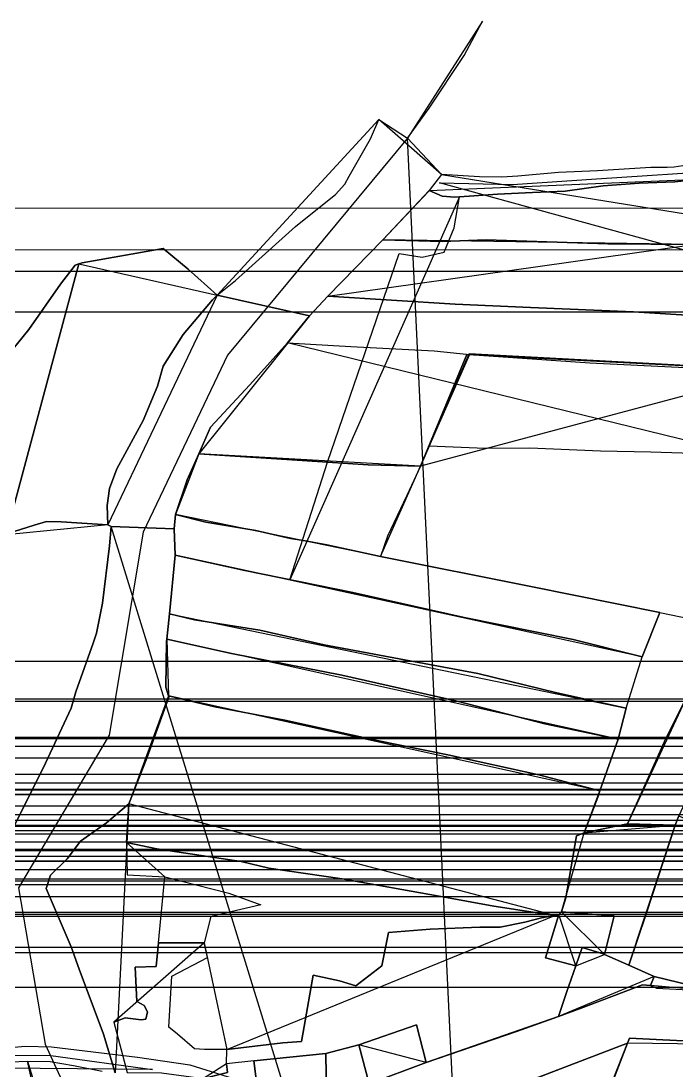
# Model space of a CAD drawing. Extents: x -6790 to 12600, y -1098 to 2171.
# Drawn here: x 294.5 to 418.3, y 659.3 to 857.5 of the extents above; entities that cross this region are included whole.
import ezdxf

# ---------------------------------------------------------------- set-up
doc = ezdxf.new("R2010")
doc.units = 0

msp = doc.modelspace()

# ---------------------------------------------------------------- linework, layer by layer
for points in [[(367.41, 835.37), (371.52, 841.05), (378.1, 850.99), (381.53, 857.51), (367.41, 835.37)], [(331.47, 805.73), (334.97, 808.53), (338.74, 811.89), (346.26, 818.73), (352.32, 823.56), (353.84, 824.77), (355.57, 826.7), (356.4, 828.24), (360.44, 835.27), (361.97, 838.94), (331.47, 805.73)], [(361.97, 838.94), (367.41, 835.37), (373.83, 828.5), (371.51, 825.48), (371.46, 825.41), (362.73, 816.19), (352.38, 805.57), (348.88, 801.85), (331.47, 805.73), (334.97, 808.53), (338.74, 811.89), (346.26, 818.73), (352.32, 823.56), (353.84, 824.77), (355.57, 826.7), (356.4, 828.24), (360.44, 835.27), (361.97, 838.94)], [(352.38, 805.57), (348.88, 801.85), (331.47, 805.73), (334.97, 808.53), (338.74, 811.89), (346.26, 818.73), (352.32, 823.56), (353.84, 824.77), (355.57, 826.7), (356.4, 828.24), (360.44, 835.27), (361.97, 838.94), (367.41, 835.37), (373.83, 828.5), (371.51, 825.48), (371.46, 825.41), (362.73, 816.19), (352.38, 805.57)], [(361.97, 838.94), (367.41, 835.37), (373.83, 828.5), (361.97, 838.94)], [(361.97, 838.94), (367.41, 835.37), (373.83, 828.5), (361.97, 838.94)], [(367.41, 835.37), (333.44, 794.44), (317.5, 761.02), (311.1, 722.69), (293.99, 693.84), (299.03, 664.34), (316.89, 625.39), (319.78, 586.86), (319.87, 567.87), (327.85, 555.01), (359.74, 549.61), (380.88, 552.57), (367.41, 835.37)], [(373.47, 826.95), (387.23, 826.64), (403.07, 827.71), (427.9, 829.38), (453.86, 825.89), (470, 821.13), (490.73, 814.65), (507.22, 809.5), (516.74, 807.29), (528.13, 802.74), (544.97, 798.32), (553.91, 794.07), (563.49, 787.32), (576.56, 777.3), (589.99, 767.39), (373.47, 826.95)], [(421.36, 815.34), (429.88, 817.08), (427.17, 826), (426.86, 827.86), (421.31, 827.51), (417.89, 827.15), (411.13, 826.89), (404.34, 826.38), (397.15, 825.36), (390.98, 825.11), (384.4, 824.79), (376.31, 824.28), (373.92, 824.46), (371.51, 825.48), (371.46, 825.41), (362.73, 816.19), (373.96, 815.9), (382.23, 816.17), (405.21, 815.45), (421.36, 815.34)], [(421.36, 815.34), (405.21, 815.45), (382.23, 816.17), (373.96, 815.9), (362.73, 816.19), (371.46, 825.41), (371.51, 825.48), (373.92, 824.46), (376.31, 824.28), (384.4, 824.79), (390.98, 825.11), (397.15, 825.36), (404.34, 826.38), (411.13, 826.89), (417.89, 827.15), (421.31, 827.51), (426.86, 827.86), (427.17, 826), (429.88, 817.08), (421.36, 815.34)], [(426.86, 827.86), (421.31, 827.51), (417.89, 827.15), (411.13, 826.89), (404.34, 826.38), (397.15, 825.36), (390.98, 825.11), (384.4, 824.79), (376.31, 824.28), (373.92, 824.46), (371.51, 825.48), (426.86, 827.86)], [(362.73, 816.19), (371.46, 825.41), (371.51, 825.48), (362.73, 816.19)], [(345.2, 752.03), (352.3, 774.22), (365.81, 813.64), (370.17, 812.91), (374.34, 813.86), (376.22, 818.46), (377.2, 824.34), (345.2, 752.03)], [(-7.84, 822.16), (734.7, 822.22), (734.7, -7.9), (-7.84, -7.97), (-7.84, 822.16)], [(421.36, 815.34), (425.68, 805.98), (427.15, 801.52), (410.04, 802.63), (390.63, 803.45), (376.39, 804.05), (352.38, 805.57), (348.88, 801.85), (344.76, 796.72), (337.67, 788.82), (330.25, 780.8), (328.04, 775.78), (344.63, 774.71), (359.97, 773.73), (369.88, 773.44), (379.06, 794.65), (437.54, 791.5), (435.48, 799.53), (433.78, 805.69), (431.58, 811.67), (429.88, 817.08), (421.36, 815.34)], [(352.38, 805.57), (376.39, 804.05), (390.63, 803.45), (410.04, 802.63), (427.15, 801.52), (425.68, 805.98), (421.36, 815.34), (429.88, 817.08), (431.58, 811.67), (433.78, 805.69), (435.48, 799.53), (437.54, 791.5), (378.62, 794.54), (369.88, 773.44), (359.97, 773.73), (344.63, 774.71), (328.04, 775.78), (330.25, 780.8), (337.67, 788.82), (344.76, 796.72), (348.88, 801.85), (352.38, 805.57)], [(421.36, 815.34), (425.68, 805.98), (427.15, 801.52), (410.04, 802.63), (390.63, 803.45), (376.39, 804.05), (352.38, 805.57), (362.73, 816.19), (373.96, 815.9), (382.23, 816.17), (405.21, 815.45), (421.36, 815.34)], [(352.38, 805.57), (362.73, 816.19), (373.96, 815.9), (382.23, 816.17), (405.21, 815.45), (421.36, 815.34), (425.68, 805.98), (427.15, 801.52), (410.04, 802.63), (390.63, 803.45), (376.39, 804.05), (352.38, 805.57)], [(421.36, 815.34), (425.68, 805.98), (427.15, 801.52), (410.04, 802.63), (390.63, 803.45), (376.39, 804.05), (352.38, 805.57), (421.36, 815.34)], [(362.73, 816.19), (373.96, 815.9), (382.23, 816.17), (405.21, 815.45), (421.36, 815.34), (362.73, 816.19)], [(593.71, 814.33), (0.06, 814.26), (0.06, -0.07), (593.71, 0), (593.71, 814.33)], [(331.47, 805.73), (330.58, 804.88), (325.08, 798.3), (321.27, 792.33), (320.24, 788.54), (317.54, 782.06), (312.51, 772.93), (311.15, 769.26), (310.72, 766.01), (310.85, 762.4), (302.05, 762.97), (299.26, 763.02), (296.91, 762.29), (293.18, 761.13), (291.9, 760.63), (291.64, 760.47), (305.35, 811.65), (306.02, 811.86), (321.28, 814.57), (325.99, 810.63), (331.47, 805.73)], [(291.64, 760.47), (291.9, 760.63), (293.18, 761.13), (296.91, 762.29), (299.26, 763.02), (302.05, 762.97), (310.85, 762.4), (310.72, 766.01), (311.15, 769.26), (312.51, 772.93), (317.54, 782.06), (320.24, 788.54), (321.27, 792.33), (325.08, 798.3), (330.58, 804.88), (331.47, 805.73), (325.99, 810.63), (321.28, 814.57), (306.02, 811.86), (305.35, 811.65), (291.64, 760.47)], [(331.47, 805.73), (325.99, 810.63), (321.28, 814.57), (306.02, 811.86), (305.35, 811.65), (331.47, 805.73)], [(272.33, 785.68), (272.56, 787.06), (278.82, 789.21), (291.92, 794.29), (295.96, 799.28), (301.93, 807.85), (304.67, 811.44), (305.35, 811.65), (291.64, 760.47), (287.79, 758.15), (284.73, 756.03), (282.04, 754.76), (277.91, 753.99), (274.15, 753.67), (273.65, 758.48), (272.33, 779.31), (272.33, 785.68)], [(305.35, 811.65), (304.67, 811.44), (301.93, 807.85), (295.96, 799.28), (291.92, 794.29), (278.82, 789.21), (272.56, 787.06), (272.33, 785.68), (272.33, 779.31), (273.65, 758.48), (274.15, 753.67), (277.91, 753.99), (282.04, 754.76), (284.73, 756.03), (287.79, 758.15), (291.64, 760.47), (305.35, 811.65)], [(291.64, 760.47), (287.79, 758.15), (284.73, 756.03), (282.04, 754.76), (277.91, 753.99), (274.15, 753.67), (273.65, 758.48), (272.33, 779.31), (272.33, 785.68), (272.56, 787.06), (278.82, 789.21), (291.92, 794.29), (295.96, 799.28), (301.93, 807.85), (304.67, 811.44), (305.35, 811.65), (291.64, 760.47)], [(-7.78, 810.3), (732.41, 810.3), (732.41, -7.78), (-7.78, -7.78), (-7.78, 810.3)], [(310.85, 762.4), (310.72, 766.01), (311.15, 769.26), (312.51, 772.93), (317.54, 782.06), (320.24, 788.54), (321.27, 792.33), (325.08, 798.3), (330.58, 804.88), (331.47, 805.73), (310.85, 762.4)], [(331.47, 805.73), (348.88, 801.85), (344.76, 796.72), (337.67, 788.82), (330.25, 780.8), (328.04, 775.78), (325.83, 770.91), (323.64, 764.31), (323.36, 761.6), (311.45, 762.06), (310.85, 762.4), (310.72, 766.01), (311.15, 769.26), (312.51, 772.93), (317.54, 782.06), (320.24, 788.54), (321.27, 792.33), (325.08, 798.3), (330.58, 804.88), (331.47, 805.73)], [(323.36, 761.6), (323.64, 764.31), (325.83, 770.91), (328.04, 775.78), (330.25, 780.8), (337.67, 788.82), (344.76, 796.72), (348.88, 801.85), (331.47, 805.73), (330.58, 804.88), (325.08, 798.3), (321.27, 792.33), (320.24, 788.54), (317.54, 782.06), (312.51, 772.93), (311.15, 769.26), (310.72, 766.01), (310.85, 762.4), (311.45, 762.06), (323.36, 761.6)], [(593.47, 802.52), (0, 802.52), (0, 0), (593.47, 0), (593.47, 802.52)], [(328.04, 775.78), (330.25, 780.8), (337.67, 788.82), (344.76, 796.72), (348.88, 801.85), (328.04, 775.78)], [(344.76, 796.72), (356.72, 796.08), (372.42, 795.24), (379.12, 794.54), (371.51, 777.32), (382.04, 776.89), (390.51, 776.95), (403.82, 776.36), (413.34, 776.19), (427.17, 775.72), (431.34, 775.53), (344.76, 796.72)], [(369.88, 773.44), (367.28, 767.94), (363.63, 760.22), (362.28, 756.41), (390.69, 750.75), (415.02, 745.82), (420.85, 744.61), (431.31, 775.58), (441.23, 778.33), (440.88, 779.56), (437.54, 791.5), (379.06, 794.65), (369.88, 773.44)], [(415.02, 745.82), (420.85, 744.61), (425.11, 757.21), (431.34, 775.53), (441.23, 778.33), (440.88, 779.56), (437.54, 791.5), (378.62, 794.54), (369.88, 773.44), (367.28, 767.94), (363.63, 760.22), (362.28, 756.41), (390.69, 750.75), (415.02, 745.82)], [(369.88, 773.44), (379.06, 794.65), (437.54, 791.5), (369.88, 773.44)], [(369.88, 773.44), (378.62, 794.54), (437.54, 791.5), (369.88, 773.44)], [(379.12, 794.54), (401.8, 792.96), (431.42, 791.55), (437.54, 791.5), (379.12, 794.54)], [(323.64, 764.31), (325.83, 770.91), (328.04, 775.78), (323.64, 764.31)], [(369.88, 773.44), (367.28, 767.94), (363.63, 760.22), (362.28, 756.41), (352.16, 758.61), (347.41, 759.48), (345.32, 759.82), (338.78, 761.3), (329.35, 762.87), (323.64, 764.31), (325.83, 770.91), (328.04, 775.78), (344.63, 774.71), (359.97, 773.73), (369.88, 773.44)], [(362.28, 756.41), (352.16, 758.61), (347.41, 759.48), (345.32, 759.82), (338.78, 761.3), (329.35, 762.87), (323.64, 764.31), (325.83, 770.91), (328.04, 775.78), (344.63, 774.71), (359.97, 773.73), (369.88, 773.44), (367.28, 767.94), (363.63, 760.22), (362.28, 756.41)], [(328.04, 775.78), (344.63, 774.71), (359.97, 773.73), (369.88, 773.44), (328.04, 775.78)], [(369.88, 773.44), (367.28, 767.94), (363.63, 760.22), (362.28, 756.41), (369.88, 773.44)], [(411.7, 737.48), (398.69, 740.72), (378.11, 744.86), (357.06, 749.63), (336.7, 753.75), (323.57, 756.63), (323.36, 761.6), (323.64, 764.31), (329.35, 762.87), (338.78, 761.3), (345.32, 759.82), (347.41, 759.48), (352.16, 758.61), (362.28, 756.41), (390.69, 750.75), (415.02, 745.82), (411.7, 737.48)], [(415.02, 745.82), (390.69, 750.75), (362.28, 756.41), (352.16, 758.61), (347.41, 759.48), (345.32, 759.82), (338.78, 761.3), (329.35, 762.87), (323.64, 764.31), (323.36, 761.6), (323.57, 756.63), (336.7, 753.75), (357.06, 749.63), (378.11, 744.86), (398.69, 740.72), (411.7, 737.48), (415.02, 745.82)], [(323.64, 764.31), (329.35, 762.87), (338.78, 761.3), (345.32, 759.82), (347.41, 759.48), (352.16, 758.61), (362.28, 756.41), (323.64, 764.31)], [(291.64, 760.47), (291.9, 760.63), (293.18, 761.13), (296.91, 762.29), (299.26, 763.02), (302.05, 762.97), (310.85, 762.4), (291.64, 760.47)], [(408.68, 727.76), (411.7, 737.48), (398.69, 740.72), (378.11, 744.86), (357.06, 749.63), (336.7, 753.75), (323.57, 756.63), (322.47, 745.55), (327.22, 744.45), (339.55, 742.5), (351.67, 739.74), (366.85, 736.89), (380.65, 734.3), (395.6, 730.67), (408.68, 727.76)], [(411.7, 737.48), (398.69, 740.72), (378.11, 744.86), (357.06, 749.63), (336.7, 753.75), (323.57, 756.63), (322.47, 745.55), (327.22, 744.45), (339.55, 742.5), (351.67, 739.74), (366.85, 736.89), (380.65, 734.3), (395.6, 730.67), (408.68, 727.76), (411.7, 737.48)], [(323.57, 756.63), (336.7, 753.75), (357.06, 749.63), (378.11, 744.86), (398.69, 740.72), (411.7, 737.48), (323.57, 756.63)], [(362.28, 756.41), (390.69, 750.75), (415.02, 745.82), (362.28, 756.41)], [(408.68, 727.76), (407.14, 721.94), (393.34, 724.8), (376.81, 729.07), (354.99, 733.97), (334.16, 738.11), (321.95, 740.77), (322.47, 745.55), (327.22, 744.45), (339.55, 742.5), (351.67, 739.74), (366.85, 736.89), (380.65, 734.3), (395.6, 730.67), (408.68, 727.76)], [(322.47, 745.55), (321.95, 740.77), (334.16, 738.11), (354.99, 733.97), (376.81, 729.07), (393.34, 724.8), (407.14, 721.94), (408.68, 727.76), (395.6, 730.67), (380.65, 734.3), (366.85, 736.89), (351.67, 739.74), (339.55, 742.5), (327.22, 744.45), (322.47, 745.55)], [(408.68, 727.76), (395.6, 730.67), (380.65, 734.3), (366.85, 736.89), (351.67, 739.74), (339.55, 742.5), (327.22, 744.45), (322.47, 745.55), (408.68, 727.76)], [(403.72, 712.17), (407.14, 721.94), (408.68, 727.76), (411.7, 737.48), (415.02, 745.82), (420.85, 744.61), (421.79, 744.4), (426.3, 743.21), (432.61, 741.19), (425.15, 722.59), (422.6, 716.18), (422.49, 715.9), (418.64, 707.46), (417.9, 705.65), (408.94, 705.92), (402.81, 704.65), (400.98, 704.27), (400.77, 704.2), (403.3, 710.94), (403.72, 712.17)], [(415.02, 745.82), (420.85, 744.61), (421.79, 744.4), (426.3, 743.21), (432.61, 741.19), (425.15, 722.59), (422.6, 716.18), (422.49, 715.9), (418.64, 707.46), (417.9, 705.65), (408.94, 705.92), (402.81, 704.65), (400.98, 704.27), (400.77, 704.2), (403.3, 710.94), (403.72, 712.17), (407.14, 721.94), (408.68, 727.76), (411.7, 737.48), (415.02, 745.82)], [(408.94, 705.92), (412.1, 712.94), (416.19, 722.02), (419.85, 729.38), (423.85, 737.45), (426.3, 743.21), (408.94, 705.92)], [(322.27, 730.11), (321.76, 731.71), (321.91, 740.39), (321.95, 740.77), (322.27, 730.11)], [(403.72, 712.17), (407.14, 721.94), (393.34, 724.8), (376.81, 729.07), (354.99, 733.97), (334.16, 738.11), (321.95, 740.77), (321.91, 740.39), (321.76, 731.71), (322.27, 730.11), (331.02, 728.05), (344.22, 725.48), (361.34, 721.75), (374.99, 718.96), (392.22, 715.21), (403.72, 712.17)], [(403.72, 712.17), (392.22, 715.21), (374.99, 718.96), (361.34, 721.75), (344.22, 725.48), (331.02, 728.05), (322.27, 730.11), (321.76, 731.71), (321.91, 740.39), (321.95, 740.77), (334.16, 738.11), (354.99, 733.97), (376.81, 729.07), (393.34, 724.8), (407.14, 721.94), (403.72, 712.17)], [(321.95, 740.77), (334.16, 738.11), (354.99, 733.97), (376.81, 729.07), (393.34, 724.8), (407.14, 721.94), (321.95, 740.77)], [(-7.08, 736.63), (1089.28, 736.63), (1089.28, -7.08), (-7.08, -7.08), (-7.08, 736.63)], [(403.72, 712.17), (392.22, 715.21), (374.99, 718.96), (361.34, 721.75), (344.22, 725.48), (331.02, 728.05), (322.27, 730.11), (322.36, 729.85), (318.21, 718.31), (314.81, 709.72), (314.34, 702.4), (320.1, 701.18), (336.02, 698.83), (341.23, 697.57), (355.08, 695.57), (373.38, 692.26), (383.71, 690.39), (395.2, 688.65), (395.94, 688.79), (396.49, 689.31), (397.32, 691.95), (399.29, 703.69), (400.77, 704.2), (403.3, 710.94), (403.72, 712.17)], [(403.72, 712.17), (403.3, 710.94), (400.77, 704.2), (399.29, 703.69), (397.32, 691.95), (396.49, 689.31), (395.94, 688.79), (395.2, 688.65), (383.71, 690.39), (373.38, 692.26), (355.08, 695.57), (341.23, 697.57), (336.02, 698.83), (320.1, 701.18), (314.34, 702.4), (314.81, 709.72), (318.21, 718.31), (322.36, 729.85), (322.27, 730.11), (331.02, 728.05), (344.22, 725.48), (361.34, 721.75), (374.99, 718.96), (392.22, 715.21), (403.72, 712.17)], [(314.81, 709.72), (318.21, 718.31), (322.36, 729.85), (322.27, 730.11), (314.81, 709.72)], [(322.27, 730.11), (331.02, 728.05), (344.22, 725.48), (361.34, 721.75), (374.99, 718.96), (392.22, 715.21), (403.72, 712.17), (322.27, 730.11)], [(-7, 729.06), (1082.8, 729.06), (1082.8, -7), (-7, -7), (-7, 729.06)], [(962.98, 0), (0, 0), (0, 729.55), (962.98, 729.55), (1082.21, 729.55), (1082.21, 684.35), (1082.21, 647.53), (1082.21, 629.33), (1082.21, 621.61), (1082.21, 608.99), (1082.21, 143.11), (1082.21, 79.56), (1082.21, 36.87), (1082.21, 0), (962.98, 0)], [(-6.94, 722.27), (1075.52, 722.27), (1075.52, -6.94), (-6.94, -6.94), (-6.94, 722.27)], [(-6.94, 722.27), (1075.52, 722.27), (1075.52, -6.94), (-6.94, -6.94), (-6.94, 722.27)], [(935.17, 0), (0, 0), (0, 722.06), (957.79, 722.06), (1075.8, 722.06), (1075.8, 677.32), (935.17, 0)], [(-6.92, 720.6), (1085.66, 720.6), (1085.66, -6.92), (-6.92, -6.92), (-6.92, 720.6)], [(-6.9, 718.36), (1069.9, 718.36), (1069.9, -6.9), (-6.9, -6.9), (-6.9, 718.36)], [(951.67, 0), (0, 0), (0, 715.33), (951.67, 715.33), (1068.58, 715.33), (1068.58, 671.01), (1068.58, 634.91), (1068.58, 617.06), (1068.58, 609.49), (1068.58, 597.12), (1068.58, 140.32), (1068.58, 78.01), (1068.58, 36.15), (1068.58, 0), (951.67, 0)], [(951.67, 0), (0, 0), (0, 715.33), (951.67, 715.33), (1068.58, 715.33), (1068.58, 671.01), (1068.58, 634.91), (1068.58, 617.06), (1068.58, 609.49), (1068.58, 597.12), (1068.58, 140.32), (1068.58, 78.01), (1068.58, 36.15), (1068.58, 0), (951.67, 0)], [(-6.84, 712.46), (1069.85, 712.46), (1069.85, -6.84), (-6.84, -6.84), (-6.84, 712.46)], [(-6.84, 712.33), (1068.74, 712.33), (1068.74, -6.84), (-6.84, -6.84), (-6.84, 712.33)], [(-6.84, 712.33), (1077.89, 712.33), (1077.89, -6.84), (-6.84, -6.84), (-6.84, 712.33)], [(962.1, 0), (0, 0), (0, 713.68), (962.1, 713.68), (1078.73, 713.68), (1078.73, 669.46), (1078.73, 633.44), (1078.73, 615.64), (1078.73, 608.09), (1078.73, 595.74), (1078.73, 140), (1078.73, 77.83), (1078.73, 36.07), (1078.73, 0), (962.1, 0)], [(403.72, 712.17), (403.3, 710.94), (400.77, 704.2), (403.72, 712.17)], [(-6.84, 711.5), (1057.72, 711.5), (1057.72, -6.84), (-6.84, -6.84), (-6.84, 711.5)], [(946.73, 0), (0, 0), (0, 711.46), (946.73, 711.46), (1063, 711.46), (1063, 667.37), (1063, 631.47), (1063, 613.72), (1063, 606.19), (1063, 593.88), (1063, 139.56), (1063, 77.59), (1063, 35.96), (1063, 0), (946.73, 0)], [(-6.81, 709.32), (1070.67, 709.32), (1070.67, -6.81), (-6.81, -6.81), (-6.81, 709.32)], [(312.23, 658.94), (310.01, 666.24), (305.46, 678.51), (303.91, 682.71), (299.2, 693.74), (300.03, 696.22), (303.19, 699.35), (305.7, 702.65), (310.58, 706.11), (314.81, 709.72), (312.23, 658.94)], [(314.81, 709.72), (314.34, 702.4), (320.1, 701.18), (336.02, 698.83), (341.23, 697.57), (355.08, 695.57), (373.38, 692.26), (383.71, 690.39), (395.2, 688.65), (314.81, 709.72)], [(-6.8, 707.71), (1080, 707.71), (1080, -6.8), (-6.8, -6.8), (-6.8, 707.71)], [(-6.79, 706.62), (1064.98, 706.62), (1064.98, -6.79), (-6.79, -6.79), (-6.79, 706.62)], [(404.61, 681.27), (409.15, 679.26), (412.45, 688.95), (417.9, 705.65), (408.94, 705.92), (402.81, 704.65), (400.98, 704.27), (400.77, 704.2), (399.29, 703.69), (397.32, 691.95), (396.49, 689.31), (406.42, 688.55), (404.61, 681.27)], [(409.15, 679.26), (404.61, 681.27), (406.42, 688.55), (396.49, 689.31), (397.32, 691.95), (399.29, 703.69), (400.77, 704.2), (400.98, 704.27), (402.81, 704.65), (408.94, 705.92), (417.9, 705.65), (412.45, 688.95), (409.15, 679.26)], [(417.9, 705.65), (408.94, 705.92), (402.81, 704.65), (400.98, 704.27), (400.77, 704.2), (417.9, 705.65)], [(433.54, 700.2), (433.23, 699.36), (428.39, 688.15), (423.14, 689.3), (421.24, 682.51), (426.63, 681.14), (425.35, 674.32), (413.96, 677.12), (409.15, 679.26), (412.45, 688.95), (417.9, 705.65), (418.64, 707.46), (428.98, 702.8), (433.54, 700.2)], [(418.64, 707.46), (428.98, 702.8), (433.54, 700.2), (433.23, 699.36), (428.39, 688.15), (423.14, 689.3), (421.24, 682.51), (426.63, 681.14), (425.35, 674.32), (413.96, 677.12), (409.15, 679.26), (412.45, 688.95), (417.9, 705.65), (418.64, 707.46)], [(-6.78, 705.66), (1074.19, 705.66), (1074.19, -6.78), (-6.78, -6.78), (-6.78, 705.66)], [(-6.76, 704.06), (1073.61, 704.06), (1073.61, -6.76), (-6.76, -6.76), (-6.76, 704.06)], [(947.69, 0), (0, 0), (0, 705.61), (947.69, 705.61), (1063, 705.61), (1063, 661.89), (1063, 626.28), (1063, 608.68), (1063, 601.22), (1063, 589.01), (1063, 138.42), (1063, 76.95), (1063, 35.66), (1063, 0), (947.69, 0)], [(946.6, 0), (0, 0), (0, 705.49), (946.6, 705.49), (1061.9, 705.49), (1061.9, 661.78), (1061.9, 626.17), (1061.9, 608.57), (1061.9, 601.11), (1061.9, 588.9), (1061.9, 138.39), (1061.9, 76.94), (1061.9, 35.66), (1061.9, 0), (946.6, 0)], [(955.75, 0), (0, 0), (0, 705.49), (955.75, 705.49), (1071.04, 705.49), (1071.04, 661.78), (1071.04, 626.17), (1071.04, 608.57), (1071.04, 601.11), (1071.04, 588.9), (1071.04, 138.39), (1071.04, 76.94), (1071.04, 35.66), (1071.04, 0), (955.75, 0)], [(935.72, 0), (0, 0), (0, 704.66), (935.72, 704.66), (1050.88, 704.66), (1050.88, 661), (1050.88, 625.44), (1050.88, 607.86), (1050.88, 600.41), (1050.88, 588.21), (1050.88, 138.23), (1050.88, 76.85), (1050.88, 35.61), (1050.88, 0), (935.72, 0)], [(400.77, 704.2), (399.29, 703.69), (397.32, 691.95), (396.49, 689.31), (400.77, 704.2)], [(417.9, 705.65), (412.45, 688.95), (409.15, 679.26), (417.9, 705.65)], [(949.05, 0), (0, 0), (0, 702.5), (949.05, 702.5), (1063.86, 702.5), (1063.86, 658.98), (1063.86, 623.52), (1063.86, 605.99), (1063.86, 598.57), (1063.86, 586.41), (1063.86, 137.81), (1063.86, 76.61), (1063.86, 35.51), (1063.86, 0), (949.05, 0)], [(314.34, 702.4), (314.49, 696.32), (321.6, 695.9), (314.34, 702.4)], [(-6.74, 701.17), (1064.32, 701.17), (1064.32, -6.74), (-6.74, -6.74), (-6.74, 701.17)], [(958.65, 0), (0, 0), (0, 700.91), (958.65, 700.91), (1073.2, 700.91), (1073.2, 657.49), (1073.2, 622.11), (1073.2, 604.63), (1073.2, 597.21), (1073.2, 585.09), (1073.2, 137.49), (1073.2, 76.44), (1073.2, 35.43), (1073.2, 0), (958.65, 0)], [(943.82, 0), (0, 0), (0, 699.83), (943.82, 699.83), (1058.2, 699.83), (1058.2, 656.47), (1058.2, 621.15), (1058.2, 603.69), (1058.2, 596.29), (1058.2, 584.18), (1058.2, 137.28), (1058.2, 76.32), (1058.2, 35.37), (1058.2, 0), (943.82, 0)], [(-6.71, 698.93), (1023.67, 698.93), (1023.67, -6.71), (-6.71, -6.71), (-6.71, 698.93)], [(953.19, 0), (0, 0), (0, 698.88), (953.19, 698.88), (1067.41, 698.88), (1067.41, 655.58), (1067.41, 620.31), (1067.41, 602.87), (1067.41, 595.48), (1067.41, 583.39), (1067.41, 137.1), (1067.41, 76.22), (1067.41, 35.32), (1067.41, 0), (953.19, 0)], [(952.89, 0), (0, 0), (0, 697.29), (952.89, 697.29), (1066.84, 697.29), (1066.84, 654.09), (1066.84, 618.9), (1066.84, 601.5), (1066.84, 594.13), (1066.84, 582.06), (1066.84, 136.78), (1066.84, 76.05), (1066.84, 35.24), (1066.84, 0), (952.89, 0)], [(320.41, 683.45), (321.6, 695.9), (333.66, 692.85), (339.7, 690.63), (330.27, 688.44), (329.02, 683.45), (320.41, 683.45)], [(-6.68, 695.53), (1050.8, 695.53), (1050.8, -6.68), (-6.68, -6.68), (-6.68, 695.53)], [(-6.68, 695.15), (1058.21, 695.15), (1058.21, -6.68), (-6.68, -6.68), (-6.68, 695.15)], [(944.1, 694.44), (0, 694.44), (0, 0), (944.1, 0), (944.1, 694.44)], [(903.83, 0), (0, 0), (0, 692.21), (903.83, 692.21), (1016.96, 692.21), (1016.96, 649.33), (1016.96, 614.39), (1016.96, 597.12), (1016.96, 589.8), (1016.96, 577.82), (1016.96, 135.79), (1016.96, 75.49), (1016.96, 34.99), (1016.96, 0), (903.83, 0)], [(-6.62, 689.25), (1050.92, 689.25), (1050.92, -6.62), (-6.62, -6.62), (-6.62, 689.25)], [(931.54, 0), (0, 0), (0, 688.85), (931.54, 688.85), (1044.12, 688.85), (1044.12, 646.17), (1044.12, 611.4), (1044.12, 594.22), (1044.12, 586.93), (1044.12, 575.01), (1044.12, 135.13), (1044.12, 75.12), (1044.12, 34.82), (1044.12, 0), (931.54, 0)], [(939.02, 0), (0, 0), (0, 688.47), (939.02, 688.47), (1051.54, 688.47), (1051.54, 645.81), (1051.54, 611.07), (1051.54, 593.89), (1051.54, 586.61), (1051.54, 574.7), (1051.54, 135.05), (1051.54, 75.08), (1051.54, 34.8), (1051.54, 0), (939.02, 0)], [(399.15, 679.13), (397.39, 674.08), (395.88, 669.55), (387.97, 666.72), (370.93, 660.88), (369.11, 667.96), (358.22, 664.18), (351.97, 662.59), (338.43, 661.19), (333.23, 660.63), (333.32, 663.35), (343.88, 664.59), (347.39, 664.82), (347.88, 667.64), (349.57, 677.37), (354.58, 676.3), (357.64, 675.34), (362.58, 679.12), (363.83, 685.43), (371.71, 686.03), (381.06, 686.41), (384.91, 686.42), (389.52, 687.39), (392.72, 688.19), (395.2, 688.65), (395.94, 688.79), (393.47, 680.65), (399.15, 679.13)], [(399.15, 679.13), (397.39, 674.08), (395.88, 669.55), (387.97, 666.72), (370.93, 660.88), (369.11, 667.96), (358.22, 664.18), (351.97, 662.59), (338.43, 661.19), (333.23, 660.63), (333.32, 663.35), (343.88, 664.59), (347.39, 664.82), (347.88, 667.64), (349.57, 677.37), (354.58, 676.3), (357.64, 675.34), (362.58, 679.12), (363.83, 685.43), (371.71, 686.03), (381.06, 686.41), (384.91, 686.42), (389.52, 687.39), (392.72, 688.19), (395.2, 688.65), (395.94, 688.79), (393.47, 680.65), (399.15, 679.13)], [(395.2, 688.65), (392.72, 688.19), (389.52, 687.39), (384.91, 686.42), (381.06, 686.41), (371.71, 686.03), (363.83, 685.43), (362.58, 679.12), (357.64, 675.34), (354.58, 676.3), (349.57, 677.37), (347.88, 667.64), (347.39, 664.82), (343.88, 664.59), (333.32, 663.35), (395.2, 688.65)], [(399.15, 679.13), (400.35, 682.58), (404.34, 681.39), (404.61, 681.27), (406.42, 688.55), (396.49, 689.31), (395.94, 688.79), (393.47, 680.65), (399.15, 679.13)], [(400.35, 682.58), (399.15, 679.13), (393.47, 680.65), (395.94, 688.79), (396.49, 689.31), (406.42, 688.55), (404.61, 681.27), (404.34, 681.39), (400.35, 682.58)], [(395.94, 688.79), (393.47, 680.65), (399.15, 679.13), (395.94, 688.79)], [(404.61, 681.27), (406.42, 688.55), (396.49, 689.31), (404.61, 681.27)], [(932.74, 0), (0, 0), (0, 682.63), (932.74, 682.63), (1044.3, 682.63), (1044.3, 640.33), (1044.3, 605.88), (1044.3, 588.85), (1044.3, 581.63), (1044.3, 569.82), (1044.3, 133.91), (1044.3, 74.45), (1044.3, 34.5), (1044.3, 0), (932.74, 0)], [(311.99, 668.47), (314.13, 669.31), (317.14, 668.91), (318.01, 669.07), (318.3, 670.45), (317.67, 671.64), (316.33, 672.4), (315.97, 678.89), (319.98, 678.98), (320.41, 683.45), (329.02, 683.45), (311.99, 668.47)], [(329.02, 683.45), (320.41, 683.45), (319.98, 678.98), (315.97, 678.89), (316.33, 672.4), (317.67, 671.64), (318.3, 670.45), (318.01, 669.07), (317.14, 668.91), (314.13, 669.31), (311.99, 668.47), (314.48, 658.99), (320.98, 658.89), (328.9, 657.83), (333.46, 658.96), (333.23, 660.63), (333.32, 663.35), (329.1, 663.31), (327.17, 663.44), (323.99, 666.2), (322.37, 667.55), (322.92, 677.15), (329.66, 680.7), (329.02, 683.45)], [(329.02, 683.45), (320.41, 683.45), (319.98, 678.98), (315.97, 678.89), (316.33, 672.4), (317.67, 671.64), (318.3, 670.45), (318.01, 669.07), (317.14, 668.91), (314.13, 669.31), (311.99, 668.47), (314.48, 658.99), (320.98, 658.89), (328.9, 657.83), (333.46, 658.96), (333.23, 660.63), (333.32, 663.35), (329.1, 663.31), (327.17, 663.44), (323.99, 666.2), (322.37, 667.55), (322.92, 677.15), (329.66, 680.7), (329.02, 683.45)], [(333.32, 663.35), (329.1, 663.31), (327.17, 663.44), (323.99, 666.2), (322.37, 667.55), (322.92, 677.15), (329.66, 680.7), (329.02, 683.45), (333.32, 663.35)], [(395.88, 669.55), (397.39, 674.08), (399.15, 679.13), (400.35, 682.58), (404.34, 681.39), (404.61, 681.27), (409.15, 679.26), (413.96, 677.12), (413.3, 675.39), (411.73, 675.51), (400.2, 671.1), (395.88, 669.55)], [(413.3, 675.39), (411.73, 675.51), (400.2, 671.1), (395.88, 669.55), (397.39, 674.08), (399.15, 679.13), (400.35, 682.58), (404.34, 681.39), (404.61, 681.27), (409.15, 679.26), (413.96, 677.12), (413.3, 675.39)], [(404.61, 681.27), (404.34, 681.39), (400.35, 682.58), (399.15, 679.13), (404.61, 681.27)], [(-6.55, 681.62), (1064.05, 681.62), (1064.05, -6.55), (-6.55, -6.55), (-6.55, 681.62)], [(399.15, 679.13), (397.39, 674.08), (395.88, 669.55), (399.15, 679.13)], [(395.88, 669.55), (400.2, 671.1), (411.73, 675.51), (413.3, 675.39), (413.96, 677.12), (395.88, 669.55)], [(947.17, 0), (0, 0), (0, 675.07), (947.17, 675.07), (1057.5, 675.07), (1057.5, 633.24), (1057.5, 599.17), (1057.5, 582.33), (1057.5, 575.19), (1057.5, 563.51), (1057.5, 132.42), (1057.5, 73.62), (1057.5, 34.12), (1057.5, 0), (947.17, 0)], [(413.3, 675.39), (414.4, 674.87), (425.35, 674.32), (413.3, 675.39)], [(370.93, 660.88), (387.97, 666.72), (395.88, 669.55), (370.93, 660.88)], [(358.22, 664.18), (369.11, 667.96), (370.93, 660.88), (358.22, 664.18)], [(370.93, 660.88), (360.18, 656.82), (358.22, 664.18), (369.11, 667.96), (370.93, 660.88)], [(360.18, 656.82), (370.93, 660.88), (369.11, 667.96), (358.22, 664.18), (360.18, 656.82)], [(352.11, 654.35), (360.18, 656.82), (358.22, 664.18), (351.97, 662.59), (352.11, 654.35)], [(351.97, 662.59), (358.22, 664.18), (360.18, 656.82), (352.11, 654.35), (351.97, 662.59)], [(391.79, 657.92), (387.07, 644.31), (396.98, 640.32), (399.03, 639.49), (399.76, 641.25), (402.77, 648.53), (408.91, 664.49), (392.03, 658.01), (391.79, 657.92)], [(392.03, 658.01), (391.79, 657.92), (387.07, 644.31), (396.98, 640.32), (399.03, 639.49), (399.76, 641.25), (402.77, 648.53), (408.91, 664.49), (392.03, 658.01)], [(391.79, 657.92), (392.03, 658.01), (408.91, 664.49), (391.79, 657.92)], [(423.11, 664.34), (423.23, 664.75), (409.28, 665.45), (408.91, 664.49), (402.77, 648.53), (399.76, 641.25), (399.03, 639.49), (407.1, 636.29), (413.43, 633.79), (418.72, 639.26), (416.22, 641.8), (418.82, 649.55), (423.11, 664.34)], [(409.28, 665.45), (423.23, 664.75), (423.11, 664.34), (418.82, 649.55), (416.22, 641.8), (418.72, 639.26), (413.43, 633.79), (407.1, 636.29), (399.03, 639.49), (399.76, 641.25), (402.77, 648.53), (408.91, 664.49), (409.28, 665.45)], [(408.91, 664.49), (402.77, 648.53), (399.76, 641.25), (399.03, 639.49), (408.91, 664.49)], [(408.91, 664.49), (409.28, 665.45), (423.23, 664.75), (423.11, 664.34), (408.91, 664.49)], [(241.35, 660.26), (247.84, 659.41), (253.99, 659.5), (261.77, 660.15), (273.49, 661.18), (281.19, 661.63), (291.72, 662.27), (300.07, 662.21), (319.28, 659.57), (241.35, 660.26)], [(352.11, 654.35), (351.97, 662.59), (338.43, 661.19), (339.84, 649.85), (352.11, 654.35)], [(352.11, 654.35), (339.84, 649.85), (338.43, 661.19), (351.97, 662.59), (352.11, 654.35)], [(312.9, 604.68), (312.23, 606.55), (310.74, 611.42), (309.43, 616.45), (308.02, 621.3), (306.2, 627.82), (304.6, 632.82), (303.13, 637.38), (300.44, 645.4), (298.28, 651.26), (297.93, 653.03), (296.41, 657.73), (295.65, 661.13), (312.9, 604.68)], [(339.84, 649.85), (338.43, 661.19), (333.23, 660.63), (333.46, 658.96), (328.9, 657.83), (330.68, 646.48), (339.84, 649.85)], [(330.68, 646.48), (339.84, 649.85), (338.43, 661.19), (333.23, 660.63), (333.46, 658.96), (328.9, 657.83), (330.68, 646.48)], [(328.9, 657.83), (333.46, 658.96), (333.23, 660.63), (328.9, 657.83)]]:
    msp.add_lwpolyline(points, close=True)
for points in [[(421.81, 830.53), (417.73, 829.9), (416.43, 829.88), (413.36, 829.83), (409.31, 829.62), (403.26, 829.2), (395.88, 828.89), (388.22, 828.2), (385.23, 828.02), (380.98, 828.11), (373.83, 828.5), (371.51, 825.48), (371.51, 825.48), (373.92, 824.46), (376.31, 824.28), (384.4, 824.79), (390.98, 825.11), (397.15, 825.36), (404.34, 826.38), (411.13, 826.89), (417.89, 827.15), (421.31, 827.51)], [(421.81, 830.53), (417.73, 829.9), (416.43, 829.88), (413.36, 829.83), (409.31, 829.62), (403.26, 829.2), (395.88, 828.89), (388.22, 828.2), (385.23, 828.02), (380.98, 828.11), (373.83, 828.5), (371.51, 825.48), (371.51, 825.48), (373.92, 824.46), (376.31, 824.28), (384.4, 824.79), (390.98, 825.11), (397.15, 825.36), (404.34, 826.38), (411.13, 826.89), (417.89, 827.15), (421.31, 827.51)], [(516.22, 808.48), (504.59, 812.34), (501.19, 813.35), (490.43, 816.88), (474.54, 822.03), (457.37, 827), (456.29, 827.16), (449.74, 828.15), (440.14, 829.48), (436.39, 829.95), (431.03, 830.43), (426.54, 830.61), (421.81, 830.53), (417.73, 829.9), (416.43, 829.88), (413.36, 829.83), (409.31, 829.62), (403.26, 829.2), (395.88, 828.89), (388.22, 828.2), (385.23, 828.02), (380.98, 828.11), (373.83, 828.5), (533.08, 802.87)], [(292.83, 704.95), (298.65, 716.47), (303.91, 727.75), (304.83, 730.84), (308.07, 740.06), (308.69, 741.96), (309.86, 747.61), (311.17, 758.45), (311.45, 762.06), (323.36, 761.6), (323.57, 756.63), (322.47, 745.55), (321.95, 740.77), (321.91, 740.39), (321.76, 731.71), (322.27, 730.11), (322.36, 729.85), (318.21, 718.31), (314.81, 709.72), (310.58, 706.11), (305.7, 702.65), (303.19, 699.35), (300.03, 696.22), (299.2, 693.74), (303.91, 682.71), (305.46, 678.51), (310.01, 666.24), (312.23, 658.94)], [(378.39, 544.88), (311.45, 762.06), (311.45, 762.06), (311.17, 758.45), (309.86, 747.61), (308.69, 741.96), (308.07, 740.06), (304.83, 730.84), (303.91, 727.75), (298.65, 716.47), (292.83, 704.95)], [(312.23, 658.94), (310.01, 666.24), (305.46, 678.51), (303.91, 682.71), (299.2, 693.74), (300.03, 696.22), (303.19, 699.35), (305.7, 702.65), (310.58, 706.11), (314.81, 709.72), (318.21, 718.31), (322.36, 729.85), (322.27, 730.11), (321.76, 731.71), (321.91, 740.39), (321.95, 740.77), (322.47, 745.55), (323.57, 756.63), (323.36, 761.6), (311.45, 762.06), (311.17, 758.45), (309.86, 747.61), (308.69, 741.96), (308.07, 740.06), (304.83, 730.84), (303.91, 727.75), (298.65, 716.47), (292.83, 704.95)], [(312.23, 658.94), (310.01, 666.24), (305.46, 678.51), (303.91, 682.71), (299.2, 693.74), (300.03, 696.22), (303.19, 699.35), (305.7, 702.65), (310.58, 706.11), (314.81, 709.72), (314.34, 702.4), (320.1, 701.18), (336.02, 698.83), (341.23, 697.57), (355.08, 695.57), (373.38, 692.26), (383.71, 690.39), (395.2, 688.65), (392.72, 688.19), (389.52, 687.39), (384.91, 686.42), (381.06, 686.41), (371.71, 686.03), (363.83, 685.43), (362.58, 679.12), (357.64, 675.34), (354.58, 676.3), (349.57, 677.37), (347.88, 667.64), (347.39, 664.82), (343.88, 664.59), (333.32, 663.35), (329.1, 663.31), (327.17, 663.44), (323.99, 666.2), (322.37, 667.55), (322.92, 677.15), (329.66, 680.7), (329.02, 683.45), (329.02, 683.45), (320.41, 683.45), (319.98, 678.98), (315.97, 678.89), (316.33, 672.4), (317.67, 671.64), (318.3, 670.45), (318.01, 669.07), (317.14, 668.91), (314.13, 669.31), (311.99, 668.47), (314.48, 658.99)], [(312.23, 658.94), (310.01, 666.24), (305.46, 678.51), (303.91, 682.71), (299.2, 693.74), (300.03, 696.22), (303.19, 699.35), (305.7, 702.65), (310.58, 706.11), (314.81, 709.72), (314.34, 702.4), (320.1, 701.18), (336.02, 698.83), (341.23, 697.57), (355.08, 695.57), (373.38, 692.26), (383.71, 690.39), (395.2, 688.65), (392.72, 688.19), (389.52, 687.39), (384.91, 686.42), (381.06, 686.41), (371.71, 686.03), (363.83, 685.43), (362.58, 679.12), (357.64, 675.34), (354.58, 676.3), (349.57, 677.37), (347.88, 667.64), (347.39, 664.82), (343.88, 664.59), (333.32, 663.35), (329.1, 663.31), (327.17, 663.44), (323.99, 666.2), (322.37, 667.55), (322.92, 677.15), (329.66, 680.7), (329.02, 683.45), (329.02, 683.45), (320.41, 683.45), (319.98, 678.98), (315.97, 678.89), (316.33, 672.4), (317.67, 671.64), (318.3, 670.45), (318.01, 669.07), (317.14, 668.91), (314.13, 669.31), (311.99, 668.47), (314.48, 658.99)], [(360.18, 656.82), (370.93, 660.88), (387.97, 666.72), (395.88, 669.55), (395.88, 669.55), (400.2, 671.1), (411.73, 675.51), (413.3, 675.39), (413.96, 677.12), (425.35, 674.32)], [(423.23, 664.75), (409.28, 665.45), (408.91, 664.49), (392.03, 658.01)], [(290.41, 663.49), (295.26, 663.98), (300.19, 663.82), (316.41, 661.85), (326.34, 660.44), (336.57, 657.23)], [(289.21, 660.84), (295.65, 661.13), (299.98, 661.07), (304.37, 660.29), (309.75, 659.21)]]:
    msp.add_lwpolyline(points)

doc.saveas('drawing.dxf')
